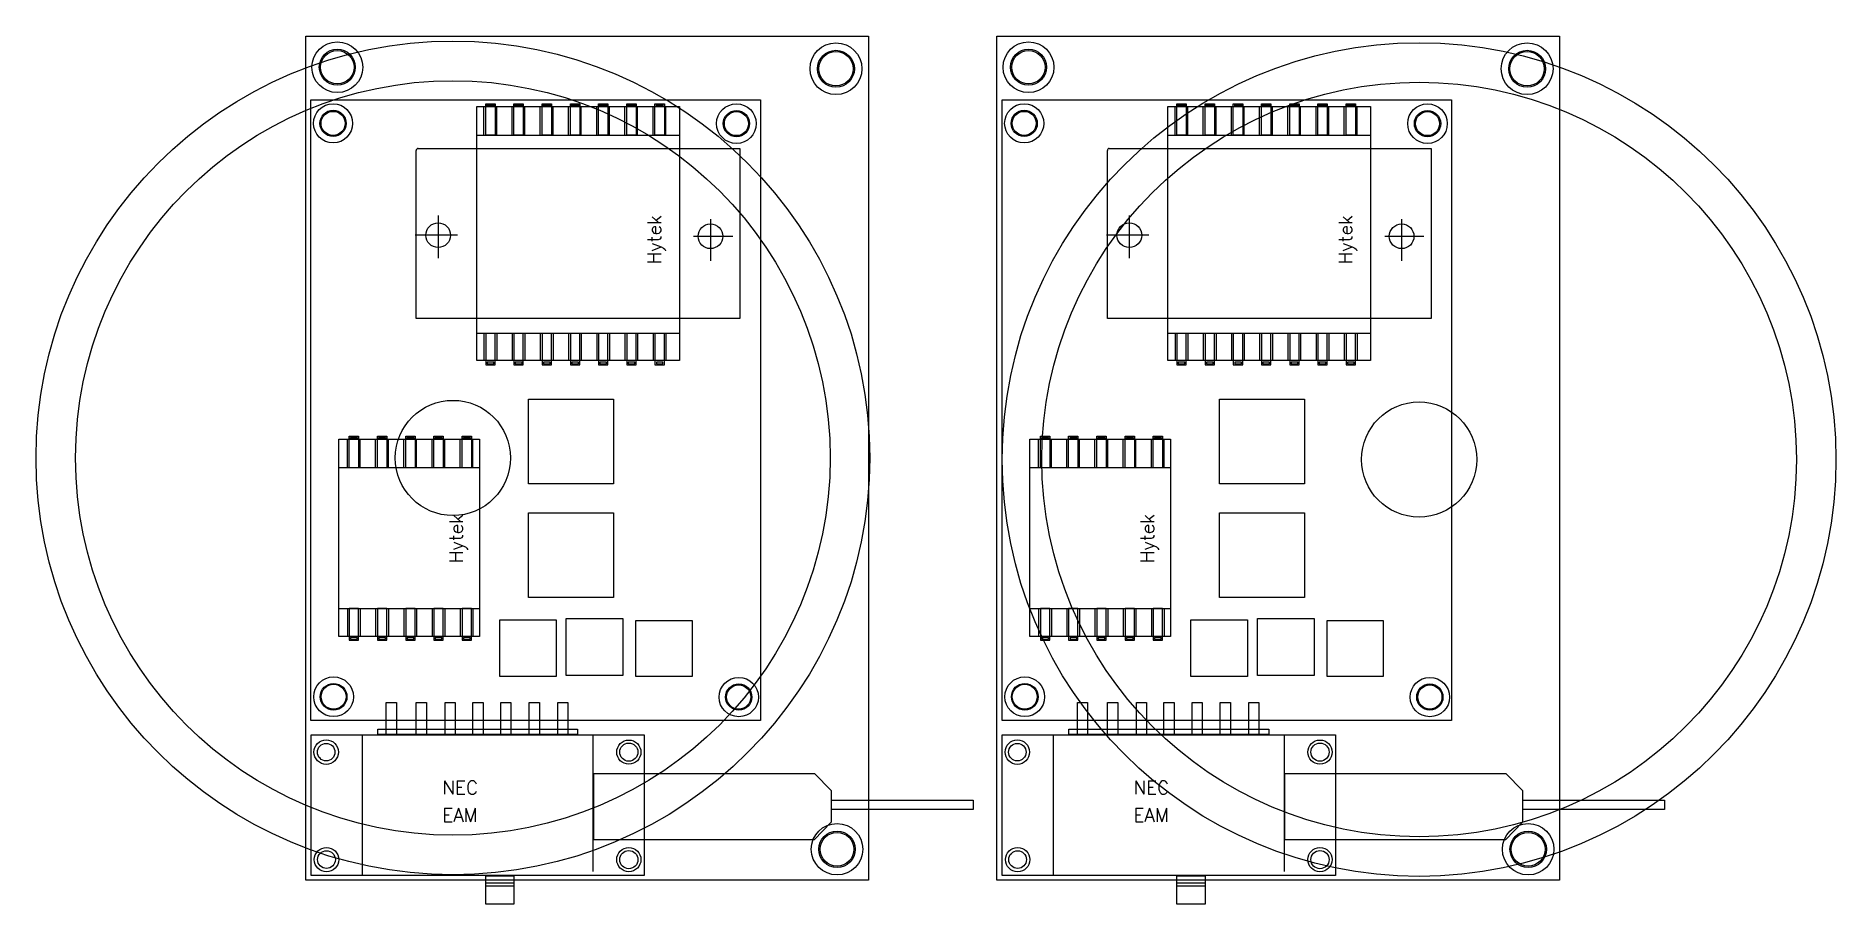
# Model space of a CAD drawing. Extents: x -3.02 to 3.38, y 4.49 to 7.57.
import ezdxf

# ---------------------------------------------------------------- set-up
doc = ezdxf.new("R2010")
doc.units = 0
doc.header["$MEASUREMENT"] = 0
doc.layers.add('DRAW', color=1, linetype='CONTINUOUS')
doc.styles.get("Standard").update_dxf_attribs({"font": 'txt.shx'})

msp = doc.modelspace()

# ---------------------------------------------------------------- linework, layer by layer
at = {"layer": 'DRAW'}
for p, q in [((-0.0613, 7.5727), (-0.0613, 4.5727)), ((2.3948, 7.5727), (2.3948, 4.5727)), ((-1.428, 7.2205), (-1.428, 7.3212)), ((-1.3826, 7.2205), (-1.3826, 7.3212)), ((-1.3278, 7.2205), (-1.3278, 7.3212)), ((-1.2824, 7.2205), (-1.2824, 7.3212)), ((-1.2276, 7.2205), (-1.2276, 7.3212)), ((-1.1822, 7.2205), (-1.1822, 7.3212)), ((-1.1274, 7.2205), (-1.1274, 7.3212)), ((-1.082, 7.2205), (-1.082, 7.3212)), ((-1.0272, 7.2205), (-1.0272, 7.3212)), ((-0.9818, 7.2205), (-0.9818, 7.3212)), ((-0.9269, 7.2205), (-0.9269, 7.3212)), ((-0.8816, 7.2205), (-0.8816, 7.3212)), ((-0.8267, 7.2205), (-0.8267, 7.3212)), ((-0.7813, 7.2205), (-0.7813, 7.3212)), ((1.0281, 7.2205), (1.0281, 7.3212)), ((1.0734, 7.2205), (1.0734, 7.3212)), ((1.1283, 7.2205), (1.1283, 7.3212)), ((1.1737, 7.2205), (1.1737, 7.3212)), ((1.2285, 7.2205), (1.2285, 7.3212)), ((1.2739, 7.2205), (1.2739, 7.3212)), ((1.3287, 7.2205), (1.3287, 7.3212)), ((1.3741, 7.2205), (1.3741, 7.3212)), ((1.4289, 7.2205), (1.4289, 7.3212)), ((1.4743, 7.2205), (1.4743, 7.3212)), ((1.5292, 7.2205), (1.5292, 7.3212)), ((1.5745, 7.2205), (1.5745, 7.3212)), ((1.6294, 7.2205), (1.6294, 7.3212)), ((1.6747, 7.2205), (1.6747, 7.3212)), ((-1.4535, 7.2197), (-0.7331, 7.2197)), ((1.0026, 7.2197), (1.723, 7.2197)), ((-1.5905, 6.9346), (-1.5905, 6.7825)), ((-0.6229, 6.9216), (-0.6229, 6.7741)), ((0.8656, 6.9346), (0.8656, 6.7825)), ((1.8332, 6.9216), (1.8332, 6.7741)), ((-1.5215, 6.8647), (-1.6717, 6.8647)), ((-0.6826, 6.8609), (-0.5436, 6.8609)), ((0.9346, 6.8647), (0.7844, 6.8647)), ((1.7735, 6.8609), (1.9125, 6.8609)), ((-1.4541, 6.5165), (-0.7331, 6.5165)), ((-1.428, 6.5153), (-1.428, 6.4194)), ((-1.3826, 6.5153), (-1.3826, 6.4194)), ((-1.3278, 6.5153), (-1.3278, 6.4194)), ((-1.2824, 6.5153), (-1.2824, 6.4194)), ((-1.2276, 6.5153), (-1.2276, 6.4194)), ((-1.1822, 6.5153), (-1.1822, 6.4194)), ((-1.1274, 6.5153), (-1.1274, 6.4194)), ((-1.082, 6.5153), (-1.082, 6.4194)), ((-1.0272, 6.5153), (-1.0272, 6.4194)), ((-0.9818, 6.5153), (-0.9818, 6.4194)), ((-0.9269, 6.5153), (-0.9269, 6.4194)), ((-0.8816, 6.5153), (-0.8816, 6.4194)), ((-0.8267, 6.5153), (-0.8267, 6.4194)), ((-0.7813, 6.5153), (-0.7813, 6.4194)), ((1.002, 6.5165), (1.723, 6.5165)), ((1.0281, 6.5153), (1.0281, 6.4194)), ((1.0734, 6.5153), (1.0734, 6.4194)), ((1.1283, 6.5153), (1.1283, 6.4194)), ((1.1737, 6.5153), (1.1737, 6.4194)), ((1.2285, 6.5153), (1.2285, 6.4194)), ((1.2739, 6.5153), (1.2739, 6.4194)), ((1.3287, 6.5153), (1.3287, 6.4194)), ((1.3741, 6.5153), (1.3741, 6.4194)), ((1.4289, 6.5153), (1.4289, 6.4194)), ((1.4743, 6.5153), (1.4743, 6.4194)), ((1.5292, 6.5153), (1.5292, 6.4194)), ((1.5745, 6.5153), (1.5745, 6.4194)), ((1.6294, 6.5153), (1.6294, 6.4194)), ((1.6747, 6.5153), (1.6747, 6.4194)), ((-1.913, 6.0389), (-1.913, 6.1396)), ((-1.8676, 6.0389), (-1.8676, 6.1396)), ((-1.8128, 6.0389), (-1.8128, 6.1396)), ((-1.7674, 6.0389), (-1.7674, 6.1396)), ((-1.7126, 6.0389), (-1.7126, 6.1396)), ((-1.6672, 6.0389), (-1.6672, 6.1396)), ((-1.6124, 6.0389), (-1.6124, 6.1396)), ((-1.567, 6.0389), (-1.567, 6.1396)), ((-1.5122, 6.0389), (-1.5122, 6.1396)), ((-1.4668, 6.0389), (-1.4668, 6.1396)), ((0.5431, 6.0389), (0.5431, 6.1396)), ((0.5885, 6.0389), (0.5885, 6.1396)), ((0.6433, 6.0389), (0.6433, 6.1396)), ((0.6887, 6.0389), (0.6887, 6.1396)), ((0.7435, 6.0389), (0.7435, 6.1396)), ((0.7889, 6.0389), (0.7889, 6.1396)), ((0.8437, 6.0389), (0.8437, 6.1396)), ((0.8891, 6.0389), (0.8891, 6.1396)), ((0.9439, 6.0389), (0.9439, 6.1396)), ((0.9893, 6.0389), (0.9893, 6.1396)), ((-1.9438, 6.039), (-1.4438, 6.039)), ((0.5123, 6.039), (1.0123, 6.039)), ((-1.9438, 5.5374), (-1.4438, 5.5374)), ((-1.913, 5.5369), (-1.913, 5.4383)), ((-1.8676, 5.5369), (-1.8676, 5.4383)), ((-1.8128, 5.5369), (-1.8128, 5.4383)), ((-1.7674, 5.5369), (-1.7674, 5.4383)), ((-1.7126, 5.5369), (-1.7126, 5.4383)), ((-1.6672, 5.5369), (-1.6672, 5.4383)), ((-1.6124, 5.5369), (-1.6124, 5.4383)), ((-1.567, 5.5369), (-1.567, 5.4383)), ((-1.5122, 5.5369), (-1.5122, 5.4383)), ((-1.4668, 5.5369), (-1.4668, 5.4383)), ((0.5123, 5.5374), (1.0123, 5.5374)), ((0.5431, 5.5369), (0.5431, 5.4383)), ((0.5885, 5.5369), (0.5885, 5.4383)), ((0.6433, 5.5369), (0.6433, 5.4383)), ((0.6887, 5.5369), (0.6887, 5.4383)), ((0.7435, 5.5369), (0.7435, 5.4383)), ((0.7889, 5.5369), (0.7889, 5.4383)), ((0.8437, 5.5369), (0.8437, 5.4383)), ((0.8891, 5.5369), (0.8891, 5.4383)), ((0.9439, 5.5369), (0.9439, 5.4383)), ((0.9893, 5.5369), (0.9893, 5.4383)), ((-1.8611, 5.0886), (-1.8611, 4.5887)), ((-1.0403, 5.0886), (-1.0403, 4.6035)), ((0.595, 5.0886), (0.595, 4.5887)), ((1.4158, 5.0886), (1.4158, 4.6035)), ((-1.0376, 4.7157), (-1.0376, 4.9516)), ((-1.0376, 4.9516), (-0.253, 4.9516)), ((-0.253, 4.9516), (-0.1937, 4.8912)), ((1.4185, 4.9516), (2.2031, 4.9516)), ((1.4185, 4.7157), (1.4185, 4.9516)), ((2.2031, 4.9516), (2.2624, 4.8912)), ((-0.1937, 4.8912), (-0.1937, 4.7784)), ((2.2624, 4.8912), (2.2624, 4.7784)), ((-0.1937, 4.8563), (0.3108, 4.8563)), ((0.3108, 4.8238), (-0.1937, 4.8238)), ((0.3108, 4.8563), (0.3108, 4.8238)), ((2.2624, 4.8563), (2.7669, 4.8563)), ((2.7669, 4.8238), (2.2624, 4.8238)), ((2.7669, 4.8563), (2.7669, 4.8238)), ((-0.1937, 4.7784), (-0.2541, 4.7157)), ((2.2624, 4.7784), (2.202, 4.7157)), ((-0.2541, 4.7157), (-1.0376, 4.7157)), ((2.202, 4.7157), (1.4185, 4.7157)), ((-1.4212, 4.5635), (-1.3213, 4.5635)), ((-1.4212, 4.5519), (-1.3213, 4.5519)), ((1.0348, 4.5635), (1.1348, 4.5635)), ((1.0348, 4.5519), (1.1348, 4.5519))]:
    msp.add_line(p, q, dxfattribs=at)
for points in [[(-0.0613, 4.5727), (-2.0613, 4.5727), (-2.0613, 7.5727), (-0.0613, 7.5727)], [(2.3948, 4.5727), (0.3948, 4.5727), (0.3948, 7.5727), (2.3948, 7.5727)], [(-1.6622, 7.1728), (-0.5184, 7.1728), (-0.5184, 6.5684), (-1.6684, 6.5684), (-1.6684, 7.1656)], [(0.7938, 7.1728), (1.9377, 7.1728), (1.9377, 6.5684), (0.7877, 6.5684), (0.7877, 7.1656)]]:
    msp.add_lwpolyline(points, dxfattribs=at)
for points in [[(-2.0426, 7.346), (-0.4453, 7.346), (-0.4453, 5.1402), (-2.0426, 5.1402)], [(-1.4537, 7.3219), (-0.7331, 7.3219), (-0.7331, 6.4194), (-1.4537, 6.4194)], [(-1.4213, 7.332), (-1.3881, 7.332), (-1.3881, 7.2199), (-1.4213, 7.2199)], [(-1.4165, 7.3278), (-1.3929, 7.3278), (-1.3929, 7.3225), (-1.4165, 7.3225)], [(-1.3211, 7.332), (-1.2879, 7.332), (-1.2879, 7.2199), (-1.3211, 7.2199)], [(-1.3163, 7.3278), (-1.2926, 7.3278), (-1.2926, 7.3225), (-1.3163, 7.3225)], [(-1.2209, 7.332), (-1.1877, 7.332), (-1.1877, 7.2199), (-1.2209, 7.2199)], [(-1.2161, 7.3278), (-1.1924, 7.3278), (-1.1924, 7.3225), (-1.2161, 7.3225)], [(-1.1206, 7.332), (-1.0875, 7.332), (-1.0875, 7.2199), (-1.1206, 7.2199)], [(-1.1159, 7.3278), (-1.0922, 7.3278), (-1.0922, 7.3225), (-1.1159, 7.3225)], [(-1.0204, 7.332), (-0.9872, 7.332), (-0.9872, 7.2199), (-1.0204, 7.2199)], [(-1.0157, 7.3278), (-0.992, 7.3278), (-0.992, 7.3225), (-1.0157, 7.3225)], [(-0.9202, 7.332), (-0.887, 7.332), (-0.887, 7.2199), (-0.9202, 7.2199)], [(-0.9155, 7.3278), (-0.8918, 7.3278), (-0.8918, 7.3225), (-0.9155, 7.3225)], [(-0.82, 7.332), (-0.7868, 7.332), (-0.7868, 7.2199), (-0.82, 7.2199)], [(-0.8152, 7.3278), (-0.7916, 7.3278), (-0.7916, 7.3225), (-0.8152, 7.3225)], [(0.4135, 7.346), (2.0108, 7.346), (2.0108, 5.1402), (0.4135, 5.1402)], [(1.0023, 7.3219), (1.723, 7.3219), (1.723, 6.4194), (1.0023, 6.4194)], [(1.0348, 7.332), (1.068, 7.332), (1.068, 7.2199), (1.0348, 7.2199)], [(1.0395, 7.3278), (1.0632, 7.3278), (1.0632, 7.3225), (1.0395, 7.3225)], [(1.135, 7.332), (1.1682, 7.332), (1.1682, 7.2199), (1.135, 7.2199)], [(1.1398, 7.3278), (1.1635, 7.3278), (1.1635, 7.3225), (1.1398, 7.3225)], [(1.2352, 7.332), (1.2684, 7.332), (1.2684, 7.2199), (1.2352, 7.2199)], [(1.24, 7.3278), (1.2637, 7.3278), (1.2637, 7.3225), (1.24, 7.3225)], [(1.3355, 7.332), (1.3686, 7.332), (1.3686, 7.2199), (1.3355, 7.2199)], [(1.3402, 7.3278), (1.3639, 7.3278), (1.3639, 7.3225), (1.3402, 7.3225)], [(1.4357, 7.332), (1.4688, 7.332), (1.4688, 7.2199), (1.4357, 7.2199)], [(1.4404, 7.3278), (1.4641, 7.3278), (1.4641, 7.3225), (1.4404, 7.3225)], [(1.5359, 7.332), (1.5691, 7.332), (1.5691, 7.2199), (1.5359, 7.2199)], [(1.5406, 7.3278), (1.5643, 7.3278), (1.5643, 7.3225), (1.5406, 7.3225)], [(1.6361, 7.332), (1.6693, 7.332), (1.6693, 7.2199), (1.6361, 7.2199)], [(1.6409, 7.3278), (1.6645, 7.3278), (1.6645, 7.3225), (1.6409, 7.3225)], [(-1.4213, 6.4038), (-1.3881, 6.4038), (-1.3881, 6.5159), (-1.4213, 6.5159)], [(-1.3211, 6.4038), (-1.2879, 6.4038), (-1.2879, 6.5159), (-1.3211, 6.5159)], [(-1.2209, 6.4038), (-1.1877, 6.4038), (-1.1877, 6.5159), (-1.2209, 6.5159)], [(-1.1206, 6.4038), (-1.0875, 6.4038), (-1.0875, 6.5159), (-1.1206, 6.5159)], [(-1.0204, 6.4038), (-0.9872, 6.4038), (-0.9872, 6.5159), (-1.0204, 6.5159)], [(-0.9202, 6.4038), (-0.887, 6.4038), (-0.887, 6.5159), (-0.9202, 6.5159)], [(-0.82, 6.4038), (-0.7868, 6.4038), (-0.7868, 6.5159), (-0.82, 6.5159)], [(1.0348, 6.4038), (1.068, 6.4038), (1.068, 6.5159), (1.0348, 6.5159)], [(1.135, 6.4038), (1.1682, 6.4038), (1.1682, 6.5159), (1.135, 6.5159)], [(1.2352, 6.4038), (1.2684, 6.4038), (1.2684, 6.5159), (1.2352, 6.5159)], [(1.3355, 6.4038), (1.3686, 6.4038), (1.3686, 6.5159), (1.3355, 6.5159)], [(1.4357, 6.4038), (1.4688, 6.4038), (1.4688, 6.5159), (1.4357, 6.5159)], [(1.5359, 6.4038), (1.5691, 6.4038), (1.5691, 6.5159), (1.5359, 6.5159)], [(1.6361, 6.4038), (1.6693, 6.4038), (1.6693, 6.5159), (1.6361, 6.5159)], [(-1.4165, 6.408), (-1.3929, 6.408), (-1.3929, 6.4133), (-1.4165, 6.4133)], [(-1.3163, 6.408), (-1.2926, 6.408), (-1.2926, 6.4133), (-1.3163, 6.4133)], [(-1.2161, 6.408), (-1.1924, 6.408), (-1.1924, 6.4133), (-1.2161, 6.4133)], [(-1.1159, 6.408), (-1.0922, 6.408), (-1.0922, 6.4133), (-1.1159, 6.4133)], [(-1.0157, 6.408), (-0.992, 6.408), (-0.992, 6.4133), (-1.0157, 6.4133)], [(-0.9155, 6.408), (-0.8918, 6.408), (-0.8918, 6.4133), (-0.9155, 6.4133)], [(-0.8152, 6.408), (-0.7916, 6.408), (-0.7916, 6.4133), (-0.8152, 6.4133)], [(1.0395, 6.408), (1.0632, 6.408), (1.0632, 6.4133), (1.0395, 6.4133)], [(1.1398, 6.408), (1.1635, 6.408), (1.1635, 6.4133), (1.1398, 6.4133)], [(1.24, 6.408), (1.2637, 6.408), (1.2637, 6.4133), (1.24, 6.4133)], [(1.3402, 6.408), (1.3639, 6.408), (1.3639, 6.4133), (1.3402, 6.4133)], [(1.4404, 6.408), (1.4641, 6.408), (1.4641, 6.4133), (1.4404, 6.4133)], [(1.5406, 6.408), (1.5643, 6.408), (1.5643, 6.4133), (1.5406, 6.4133)], [(1.6409, 6.408), (1.6645, 6.408), (1.6645, 6.4133), (1.6409, 6.4133)], [(-1.2696, 6.2818), (-0.9677, 6.2818), (-0.9677, 5.9815), (-1.2696, 5.9815)], [(1.1865, 6.2818), (1.4884, 6.2818), (1.4884, 5.9815), (1.1865, 5.9815)], [(-1.9063, 6.1505), (-1.8731, 6.1505), (-1.8731, 6.0384), (-1.9063, 6.0384)], [(-1.9015, 6.1463), (-1.8778, 6.1463), (-1.8778, 6.141), (-1.9015, 6.141)], [(-1.8061, 6.1505), (-1.7729, 6.1505), (-1.7729, 6.0384), (-1.8061, 6.0384)], [(-1.8013, 6.1463), (-1.7776, 6.1463), (-1.7776, 6.141), (-1.8013, 6.141)], [(-1.7058, 6.1505), (-1.6727, 6.1505), (-1.6727, 6.0384), (-1.7058, 6.0384)], [(-1.7011, 6.1463), (-1.6774, 6.1463), (-1.6774, 6.141), (-1.7011, 6.141)], [(-1.6056, 6.1505), (-1.5725, 6.1505), (-1.5725, 6.0384), (-1.6056, 6.0384)], [(-1.6009, 6.1463), (-1.5772, 6.1463), (-1.5772, 6.141), (-1.6009, 6.141)], [(-1.5054, 6.1505), (-1.4722, 6.1505), (-1.4722, 6.0384), (-1.5054, 6.0384)], [(-1.5007, 6.1463), (-1.477, 6.1463), (-1.477, 6.141), (-1.5007, 6.141)], [(0.5498, 6.1505), (0.583, 6.1505), (0.583, 6.0384), (0.5498, 6.0384)], [(0.5546, 6.1463), (0.5782, 6.1463), (0.5782, 6.141), (0.5546, 6.141)], [(0.65, 6.1505), (0.6832, 6.1505), (0.6832, 6.0384), (0.65, 6.0384)], [(0.6548, 6.1463), (0.6785, 6.1463), (0.6785, 6.141), (0.6548, 6.141)], [(0.7502, 6.1505), (0.7834, 6.1505), (0.7834, 6.0384), (0.7502, 6.0384)], [(0.755, 6.1463), (0.7787, 6.1463), (0.7787, 6.141), (0.755, 6.141)], [(0.8505, 6.1505), (0.8836, 6.1505), (0.8836, 6.0384), (0.8505, 6.0384)], [(0.8552, 6.1463), (0.8789, 6.1463), (0.8789, 6.141), (0.8552, 6.141)], [(0.9507, 6.1505), (0.9839, 6.1505), (0.9839, 6.0384), (0.9507, 6.0384)], [(0.9554, 6.1463), (0.9791, 6.1463), (0.9791, 6.141), (0.9554, 6.141)], [(-1.9438, 6.1396), (-1.4438, 6.1396), (-1.4438, 5.4383), (-1.9438, 5.4383)], [(0.5123, 6.1396), (1.0123, 6.1396), (1.0123, 5.4383), (0.5123, 5.4383)], [(-1.2696, 5.8777), (-0.9677, 5.8777), (-0.9677, 5.5773), (-1.2696, 5.5773)], [(1.1865, 5.8777), (1.4884, 5.8777), (1.4884, 5.5773), (1.1865, 5.5773)], [(-1.9063, 5.4254), (-1.8731, 5.4254), (-1.8731, 5.5375), (-1.9063, 5.5375)], [(-1.8061, 5.4254), (-1.7729, 5.4254), (-1.7729, 5.5375), (-1.8061, 5.5375)], [(-1.7058, 5.4254), (-1.6727, 5.4254), (-1.6727, 5.5375), (-1.7058, 5.5375)], [(-1.6056, 5.4254), (-1.5725, 5.4254), (-1.5725, 5.5375), (-1.6056, 5.5375)], [(-1.5054, 5.4254), (-1.4722, 5.4254), (-1.4722, 5.5375), (-1.5054, 5.5375)], [(-1.1355, 5.5022), (-0.9342, 5.5022), (-0.9342, 5.2993), (-1.1355, 5.2993)], [(0.5498, 5.4254), (0.583, 5.4254), (0.583, 5.5375), (0.5498, 5.5375)], [(0.65, 5.4254), (0.6832, 5.4254), (0.6832, 5.5375), (0.65, 5.5375)], [(0.7502, 5.4254), (0.7834, 5.4254), (0.7834, 5.5375), (0.7502, 5.5375)], [(0.8505, 5.4254), (0.8836, 5.4254), (0.8836, 5.5375), (0.8505, 5.5375)], [(0.9507, 5.4254), (0.9839, 5.4254), (0.9839, 5.5375), (0.9507, 5.5375)], [(1.3206, 5.5022), (1.5219, 5.5022), (1.5219, 5.2993), (1.3206, 5.2993)], [(-1.3719, 5.4974), (-1.1706, 5.4974), (-1.1706, 5.2962), (-1.3719, 5.2962)], [(-0.8878, 5.4958), (-0.6881, 5.4958), (-0.6881, 5.2962), (-0.8878, 5.2962)], [(1.0842, 5.4974), (1.2855, 5.4974), (1.2855, 5.2962), (1.0842, 5.2962)], [(1.5683, 5.4958), (1.7679, 5.4958), (1.7679, 5.2962), (1.5683, 5.2962)], [(-1.9015, 5.4295), (-1.8778, 5.4295), (-1.8778, 5.4348), (-1.9015, 5.4348)], [(-1.8013, 5.4295), (-1.7776, 5.4295), (-1.7776, 5.4348), (-1.8013, 5.4348)], [(-1.7011, 5.4295), (-1.6774, 5.4295), (-1.6774, 5.4348), (-1.7011, 5.4348)], [(-1.6009, 5.4295), (-1.5772, 5.4295), (-1.5772, 5.4348), (-1.6009, 5.4348)], [(-1.5007, 5.4295), (-1.477, 5.4295), (-1.477, 5.4348), (-1.5007, 5.4348)], [(0.5546, 5.4295), (0.5782, 5.4295), (0.5782, 5.4348), (0.5546, 5.4348)], [(0.6548, 5.4295), (0.6785, 5.4295), (0.6785, 5.4348), (0.6548, 5.4348)], [(0.755, 5.4295), (0.7787, 5.4295), (0.7787, 5.4348), (0.755, 5.4348)], [(0.8552, 5.4295), (0.8789, 5.4295), (0.8789, 5.4348), (0.8552, 5.4348)], [(0.9554, 5.4295), (0.9791, 5.4295), (0.9791, 5.4348), (0.9554, 5.4348)], [(-1.7748, 5.2033), (-1.739, 5.2033), (-1.739, 5.0896), (-1.7748, 5.0896)], [(-1.6685, 5.2043), (-1.6317, 5.2043), (-1.6317, 5.0896), (-1.6685, 5.0896)], [(-1.5654, 5.2033), (-1.5296, 5.2033), (-1.5296, 5.0907), (-1.5654, 5.0907)], [(-1.4675, 5.2033), (-1.4307, 5.2033), (-1.4307, 5.0896), (-1.4675, 5.0896)], [(-1.3676, 5.2033), (-1.3318, 5.2033), (-1.3318, 5.0896), (-1.3676, 5.0896)], [(-1.2676, 5.2033), (-1.2308, 5.2033), (-1.2308, 5.0896), (-1.2676, 5.0896)], [(-1.1655, 5.2033), (-1.1298, 5.2033), (-1.1298, 5.0896), (-1.1655, 5.0896)], [(0.6813, 5.2033), (0.717, 5.2033), (0.717, 5.0896), (0.6813, 5.0896)], [(0.7876, 5.2043), (0.8244, 5.2043), (0.8244, 5.0896), (0.7876, 5.0896)], [(0.8907, 5.2033), (0.9265, 5.2033), (0.9265, 5.0907), (0.8907, 5.0907)], [(0.9885, 5.2033), (1.0254, 5.2033), (1.0254, 5.0896), (0.9885, 5.0896)], [(1.0885, 5.2033), (1.1243, 5.2033), (1.1243, 5.0896), (1.0885, 5.0896)], [(1.1885, 5.2033), (1.2253, 5.2033), (1.2253, 5.0896), (1.1885, 5.0896)], [(1.2906, 5.2033), (1.3263, 5.2033), (1.3263, 5.0896), (1.2906, 5.0896)], [(-2.0421, 5.0886), (-0.8583, 5.0886), (-0.8583, 4.5887), (-2.0421, 4.5887)], [(-1.8053, 5.1086), (-1.095, 5.1086), (-1.095, 5.0896), (-1.8053, 5.0896)], [(0.414, 5.0886), (1.5978, 5.0886), (1.5978, 4.5887), (0.414, 4.5887)], [(0.6508, 5.1086), (1.3611, 5.1086), (1.3611, 5.0896), (0.6508, 5.0896)], [(-1.4212, 4.5877), (-1.3213, 4.5877), (-1.3213, 4.4877), (-1.4212, 4.4877)], [(1.0348, 4.5877), (1.1348, 4.5877), (1.1348, 4.4877), (1.0348, 4.4877)]]:
    msp.add_lwpolyline(points, close=True, dxfattribs=at)
for centre, radius in [((-1.5382, 6.0731), 1.4814), ((-1.9489, 7.4617), 0.0903), ((-0.1769, 7.4563), 0.0921), ((1.8954, 6.0674), 1.4814), ((0.5072, 7.4617), 0.0903), ((2.2792, 7.4563), 0.0921), ((-1.9489, 7.4617), 0.064), ((-1.9489, 7.4617), 0.0594), ((-0.1769, 7.4563), 0.0655), ((-0.1769, 7.4563), 0.0612), ((0.5072, 7.4617), 0.064), ((0.5072, 7.4617), 0.0594), ((2.2792, 7.4563), 0.0655), ((2.2792, 7.4563), 0.0612), ((-1.5382, 6.0731), 1.3408), ((1.8954, 6.0674), 1.3408), ((-1.964, 7.2622), 0.0696), ((-1.964, 7.2622), 0.0465), ((-1.964, 7.2622), 0.0427), ((-0.5308, 7.2612), 0.0703), ((-0.5308, 7.2612), 0.0468), ((-0.5308, 7.2612), 0.0427), ((0.4921, 7.2622), 0.0696), ((0.4921, 7.2622), 0.0465), ((0.4921, 7.2622), 0.0427), ((1.9253, 7.2612), 0.0703), ((1.9253, 7.2612), 0.0468), ((1.9253, 7.2612), 0.0427), ((-1.5905, 6.8647), 0.0439), ((0.8656, 6.8647), 0.0439), ((-0.6229, 6.8609), 0.0439), ((1.8332, 6.8609), 0.0439), ((-1.5382, 6.0731), 0.2047), ((1.8954, 6.0674), 0.2047), ((-1.9621, 5.2243), 0.0705), ((-1.9621, 5.2243), 0.0474), ((-1.9621, 5.2243), 0.0442), ((-0.5225, 5.2233), 0.07), ((-0.5225, 5.2233), 0.0467), ((-0.5225, 5.2233), 0.043), ((0.494, 5.2243), 0.0705), ((0.494, 5.2243), 0.0474), ((0.494, 5.2243), 0.0442), ((1.9336, 5.2233), 0.07), ((1.9336, 5.2233), 0.0467), ((1.9336, 5.2233), 0.043), ((-1.9884, 5.0275), 0.0434), ((-1.9884, 5.0275), 0.0311), ((-0.913, 5.0275), 0.043), ((-0.913, 5.0275), 0.0323), ((0.4676, 5.0275), 0.0434), ((0.4676, 5.0275), 0.0311), ((1.5431, 5.0275), 0.043), ((1.5431, 5.0275), 0.0323), ((-0.1731, 4.6823), 0.0915), ((-0.1731, 4.6823), 0.0647), ((-0.1731, 4.6823), 0.06), ((2.283, 4.6823), 0.0915), ((2.283, 4.6823), 0.0647), ((2.283, 4.6823), 0.06), ((-1.9874, 4.6455), 0.0433), ((-1.9874, 4.6455), 0.0315), ((-0.913, 4.6455), 0.043), ((-0.913, 4.6455), 0.0323), ((0.4687, 4.6455), 0.0433), ((0.4687, 4.6455), 0.0315), ((1.5431, 4.6455), 0.043), ((1.5431, 4.6455), 0.0323)]:
    msp.add_circle(centre, radius, dxfattribs=at)
for centre in [(-1.662, 7.1664), (0.7941, 7.1664)]:
    msp.add_arc(centre, 0.00646, 87.97383, 187.03175, dxfattribs=at)

# ---------------------------------------------------------------- texts
for p in [(-0.7985, 6.7615), (1.6576, 6.7615), (-1.5025, 5.6996), (0.9535, 5.6996)]:
    msp.add_text('Hytek', height=0.04791, rotation=90, dxfattribs=at).set_placement(p)
for s, p in [('NEC', (-1.5759, 4.8776)), ('NEC', (0.8802, 4.8776)), ('EAM', (-1.5759, 4.7799)), ('EAM', (0.8802, 4.7799))]:
    msp.add_text(s, height=0.04791, dxfattribs=at).set_placement(p)

doc.saveas('drawing.dxf')
